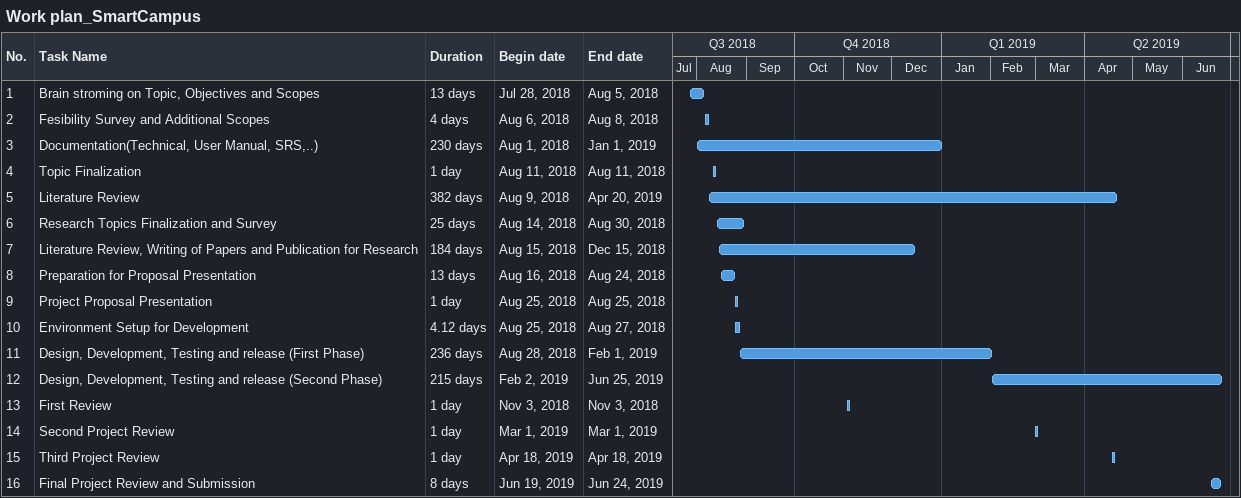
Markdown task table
Work plan_SmartCampus

| ID | Task | Duration | Start | Finish |
|---|---|---|---|---|
| 1 | Brain stroming on Topic, Objectives and Scopes | 13d | 2018-07-28 | 2018-08-05 |
| 2 | Fesibility Survey and Additional Scopes | 4d | 2018-08-06 | 2018-08-08 |
| 3 | Documentation(Technical, User Manual, SRS,..) | 230d | 2018-08-01 | 2019-01-01 |
| 4 | Topic Finalization | 1d | 2018-08-11 | 2018-08-11 |
| 5 | Literature Review | 382d | 2018-08-09 | 2019-04-20 |
| 6 | Research Topics Finalization and Survey | 25d | 2018-08-14 | 2018-08-30 |
| 7 | Literature Review, Writing of Papers and Publication for Research | 184d | 2018-08-15 | 2018-12-15 |
| 8 | Preparation for Proposal Presentation | 13d | 2018-08-16 | 2018-08-24 |
| 9 | Project Proposal Presentation | 1d | 2018-08-25 | 2018-08-25 |
| 10 | Environment Setup for Development | 4.12d | 2018-08-25 | 2018-08-27 |
| 11 | Design, Development, Testing and release (First Phase) | 236d | 2018-08-28 | 2019-02-01 |
| 12 | Design, Development, Testing and release (Second Phase) | 215d | 2019-02-02 | 2019-06-25 |
| 13 | First Review | 1d | 2018-11-03 | 2018-11-03 |
| 14 | Second Project Review | 1d | 2019-03-01 | 2019-03-01 |
| 15 | Third Project Review | 1d | 2019-04-18 | 2019-04-18 |
| 16 | Final Project Review and Submission | 8d | 2019-06-19 | 2019-06-24 |
